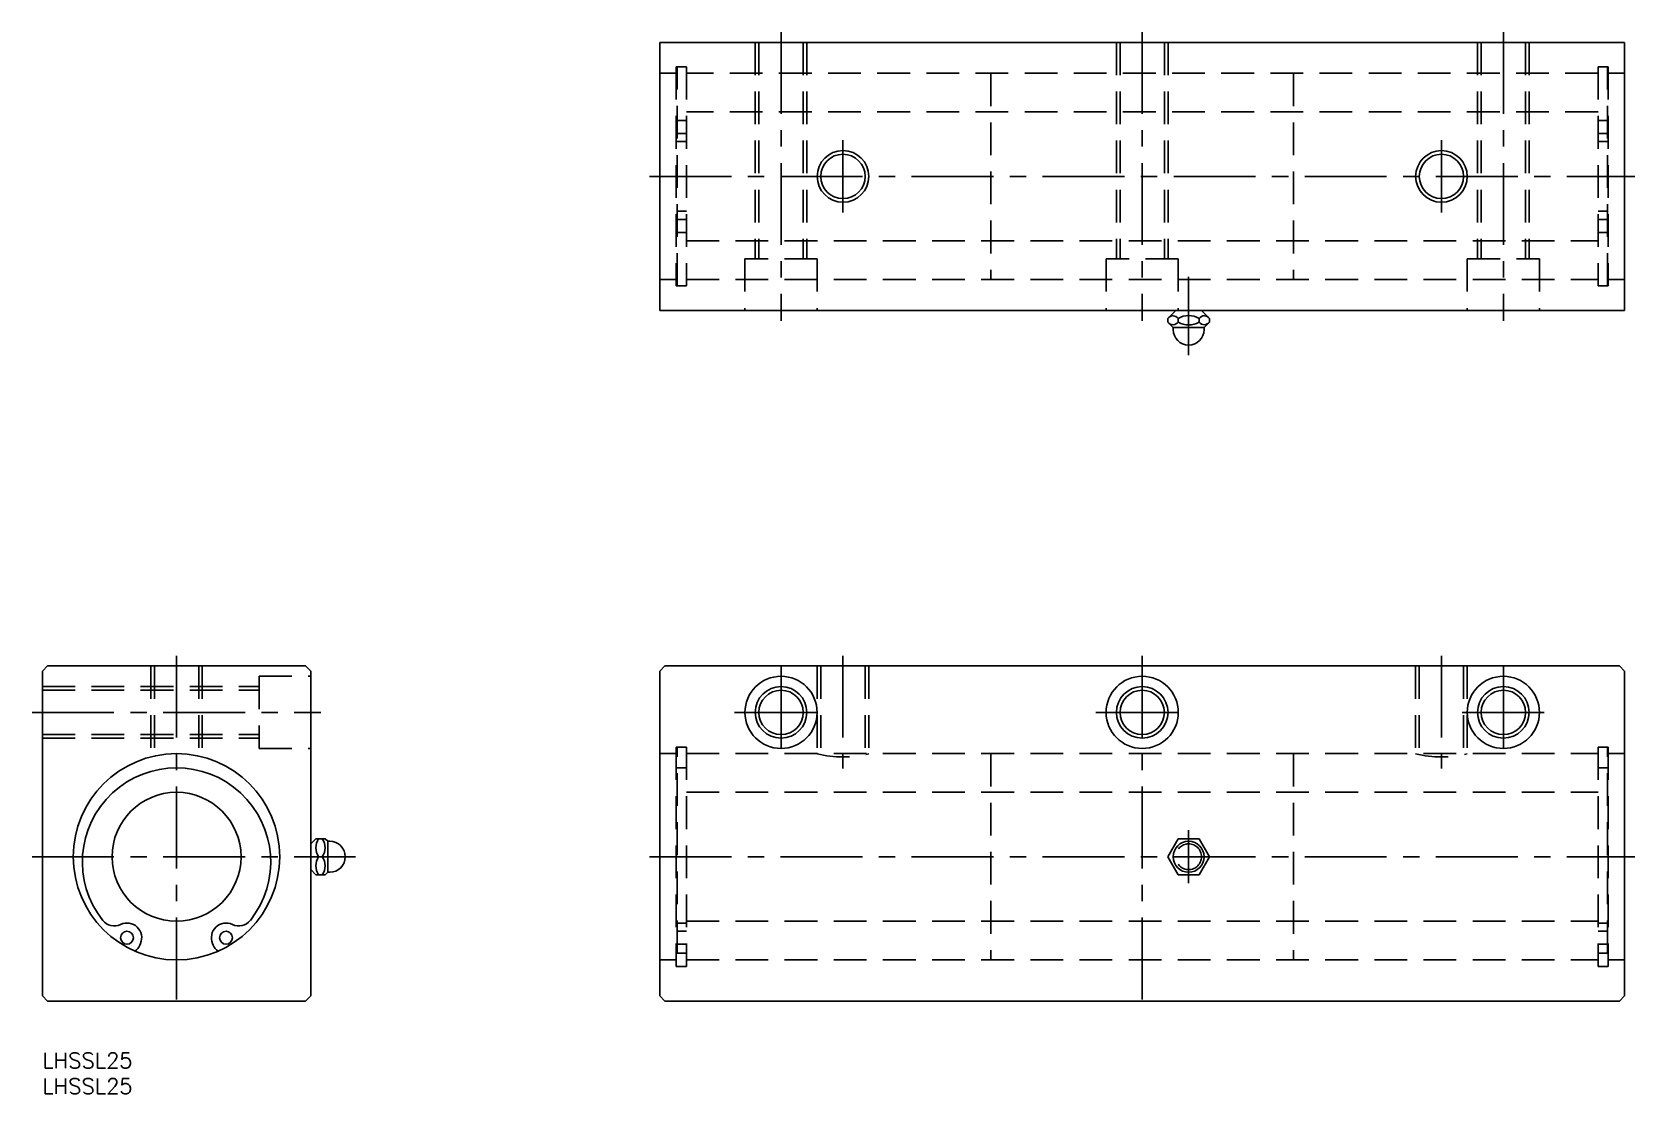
# Model space of a CAD drawing. Extents: x -2 to 309, y -8 to 198.
import ezdxf

# ---------------------------------------------------------------- set-up
doc = ezdxf.new("R2010")
doc.units = 0
doc.header["$LTSCALE"] = 0.5
doc.linetypes.add('CENTER', pattern=[50.8, 31.75, -6.35, 6.35, -6.35])
doc.linetypes.add('DASHED', pattern=[19.05, 12.7, -6.35])
for name, color, linetype in [('MSM_CENTER', 1, 'CENTER'), ('MSM_CONTINUOUS', 7, 'CONTINUOUS'), ('MSM_DASHED', 4, 'DASHED'), ('MSM_NARROW', 5, 'CONTINUOUS'), ('MSM_PART_NUMBER', 7, 'CONTINUOUS')]:
    doc.layers.add(name, color=color, linetype=linetype)
doc.styles.get("Standard").update_dxf_attribs({"font": 'txt.shx', "height": 3, "bigfont": 'bigfont.shx'})

# ---------------------------------------------------------------- blocks, each defined once
blk = doc.blocks.new('*U14')
at = {"layer": 'MSM_PART_NUMBER'}
blk.add_text('LHSSL25', height=3, dxfattribs=at).set_placement((0, -3))
blk = doc.blocks.new('*U15')
at = {"layer": 'MSM_PART_NUMBER'}
blk.add_text('LHSSL25', height=3, dxfattribs=at).set_placement((0, -8))

msp = doc.modelspace()

# ---------------------------------------------------------------- linework, layer by layer
at = {"layer": 'MSM_CENTER'}
for p, q in [((143.17, 197.95), (143.17, 141.95)), ((213.17, 197.95), (213.17, 141.95)), ((283.17, 197.95), (283.17, 141.95)), ((155.17, 176.95), (155.17, 162.95)), ((271.17, 176.95), (271.17, 162.95)), ((117.67, 169.95), (308.67, 169.95)), ((222.17, 135.25), (222.17, 150.45)), ((26, 77), (26, 8)), ((143.17, 75), (143.17, 57.75)), ((155.17, 77), (155.17, 55.15)), ((213.17, 77), (213.17, 8)), ((271.17, 77), (271.17, 55.15)), ((283.17, 75), (283.17, 57.75)), ((-2, 66), (54, 66)), ((134.17, 66), (151.17, 66)), ((204.17, 66), (221.17, 66)), ((275.17, 66), (292.17, 66)), ((222.17, 32.85), (222.17, 43.15)), ((-2, 38), (60.7, 38)), ((117.67, 38), (308.67, 38))]:
    msp.add_line(p, q, dxfattribs=at)
at = {"layer": 'MSM_CONTINUOUS'}
for p, q in [((119.67, 195.95), (119.67, 143.95)), ((306.67, 195.95), (119.67, 195.95)), ((306.67, 143.95), (306.67, 195.95)), ((119.67, 143.95), (306.67, 143.95)), ((219.67, 143.95), (218.13, 142.41)), ((226.21, 142.41), (224.67, 143.95)), ((218.13, 141.69), (218.13, 142.41)), ((218.13, 141.69), (219.17, 140.65)), ((219.17, 140.65), (219.17, 140.25)), ((225.17, 140.65), (219.17, 140.65)), ((220.15, 141.69), (220.15, 142.41)), ((224.19, 141.69), (224.19, 142.41)), ((225.17, 140.65), (226.21, 141.69)), ((225.17, 140.25), (225.17, 140.65)), ((226.21, 141.69), (226.21, 142.41)), ((1, 75), (0, 74)), ((1, 75), (51, 75)), ((51, 75), (52, 74)), ((120.67, 75), (119.67, 74)), ((120.67, 75), (305.67, 75)), ((305.67, 75), (306.67, 74)), ((0, 74), (0, 11)), ((52, 74), (52, 11)), ((119.67, 74), (119.67, 11)), ((306.67, 74), (306.67, 11)), ((52, 40.5), (53, 41.5)), ((54.8, 41.5), (53, 41.5)), ((54.8, 41.5), (55.3, 41)), ((55.3, 35), (55.3, 41)), ((55.3, 41), (55.7, 41)), ((220.15, 41.5), (218.13, 38)), ((224.19, 41.5), (220.15, 41.5)), ((226.21, 38), (224.19, 41.5)), ((54.26, 38), (53.54, 38)), ((218.13, 38), (220.15, 34.5)), ((224.19, 34.5), (226.21, 38)), ((53, 34.5), (52, 35.5)), ((53, 34.5), (54.8, 34.5)), ((55.3, 35), (54.8, 34.5)), ((55.7, 35), (55.3, 35)), ((220.15, 34.5), (224.19, 34.5)), ((18.88, 20.84), (19.03, 21.21)), ((32.97, 21.21), (33.12, 20.84)), ((0, 11), (1, 10)), ((1, 10), (51, 10)), ((52, 11), (51, 10)), ((120.67, 10), (119.67, 11)), ((120.67, 10), (305.67, 10)), ((306.67, 11), (305.67, 10))]:
    msp.add_line(p, q, dxfattribs=at)
for centre, radius in [((155.17, 169.95), 4.3), ((271.17, 169.95), 4.3), ((143.17, 66), 7), ((213.17, 66), 7), ((283.17, 66), 7), ((143.17, 66), 4.3), ((213.17, 66), 4.3), ((283.17, 66), 4.3), ((26, 38), 20), ((26, 38), 12.5), ((222.17, 38), 3), ((16.4, 22.3), 1.25), ((35.6, 22.3), 1.25)]:
    msp.add_circle(centre, radius, dxfattribs=at)
for centre, radius, start, end in [((219.31, 141.41), 1.54, 94.9065, 139.8212), ((218.86, 141.22), 1.75, 42.4502, 79.5637), ((222.17, 138.88), 4.07, 60.1945, 119.8055), ((225.37, 141.41), 1.54, 94.9065, 139.8212), ((224.91, 141.21), 1.76, 42.5784, 79.4355), ((219.25, 142.59), 1.44, 218.7191, 266.8684), ((222.17, 140.25), 3, 180, 0), ((218.95, 142.71), 1.58, 278.6031, 319.5849), ((222.17, 145.21), 4.06, 240.1226, 299.8774), ((225.33, 142.62), 1.47, 219.1919, 266.3955), ((224.93, 142.87), 1.75, 280.2516, 317.4071), ((26, 37), 18.25, 321.621, 218.379), ((56.1, 39.75), 3.1, 145.6329, 214.3671), ((51.7, 39.75), 3.1, 325.6329, 34.3671), ((55.7, 38), 3, 270, 90), ((56.1, 36.25), 3.1, 145.618, 214.382), ((51.7, 36.25), 3.1, 325.6329, 34.3671), ((13.93, 27.44), 2.85, 218.379, 295.7059), ((16.4, 22.3), 2.85, 337.4615, 115.7059), ((35.6, 22.3), 2.85, 64.2941, 202.5385), ((38.07, 27.44), 2.85, 244.2941, 321.621), ((16.57, 21.79), 2.5, 303.0556, 337.4615), ((35.43, 21.79), 2.5, 202.5385, 236.9444)]:
    msp.add_arc(centre, radius, start, end, dxfattribs=at)
at = {"layer": 'MSM_DASHED'}
for p, q in [((138.17, 195.95), (138.17, 153.95)), ((138.87, 195.95), (138.87, 153.95)), ((147.47, 195.95), (147.47, 153.95)), ((148.17, 195.95), (148.17, 153.95)), ((208.17, 195.95), (208.17, 153.95)), ((208.87, 195.95), (208.87, 153.95)), ((217.47, 195.95), (217.47, 153.95)), ((218.17, 195.95), (218.17, 153.95)), ((278.17, 195.95), (278.17, 153.95)), ((278.87, 195.95), (278.87, 153.95)), ((287.47, 195.95), (287.47, 153.95)), ((288.17, 195.95), (288.17, 153.95)), ((122.87, 189.95), (119.67, 189.95)), ((122.87, 191.2), (122.87, 148.7)), ((124.82, 191.2), (122.87, 191.2)), ((123.02, 148.7), (123.02, 191.2)), ((124.82, 191.2), (124.82, 148.7)), ((301.52, 189.95), (124.82, 189.95)), ((183.82, 189.95), (183.82, 149.95)), ((242.52, 189.95), (242.52, 149.95)), ((301.52, 191.2), (301.52, 148.7)), ((301.52, 191.2), (303.47, 191.2)), ((303.32, 148.7), (303.32, 191.2)), ((303.47, 191.2), (303.47, 148.7)), ((303.47, 189.95), (306.67, 189.95)), ((124.82, 180.8), (123.02, 180.8)), ((301.52, 182.45), (124.82, 182.45)), ((301.52, 180.8), (303.32, 180.8)), ((123.02, 178.3), (124.82, 178.3)), ((303.32, 178.3), (301.52, 178.3)), ((123.02, 176.7), (124.82, 176.7)), ((303.32, 176.7), (301.52, 176.7)), ((124.82, 163.2), (123.02, 163.2)), ((124.82, 161.6), (123.02, 161.6)), ((301.52, 163.2), (303.32, 163.2)), ((301.52, 161.6), (303.32, 161.6)), ((123.02, 159.1), (124.82, 159.1)), ((303.32, 159.1), (301.52, 159.1)), ((124.82, 157.45), (301.52, 157.45)), ((150.17, 153.95), (136.17, 153.95)), ((136.17, 153.95), (136.17, 143.95)), ((150.17, 153.95), (150.17, 143.95)), ((220.17, 153.95), (206.17, 153.95)), ((206.17, 153.95), (206.17, 143.95)), ((220.17, 153.95), (220.17, 143.95)), ((276.17, 153.95), (290.17, 153.95)), ((276.17, 153.95), (276.17, 143.95)), ((290.17, 153.95), (290.17, 143.95)), ((119.67, 149.95), (122.87, 149.95)), ((124.82, 149.95), (301.52, 149.95)), ((306.67, 149.95), (303.47, 149.95)), ((122.87, 148.7), (124.82, 148.7)), ((303.47, 148.7), (301.52, 148.7)), ((21, 75), (21, 57.36)), ((21.7, 75), (21.7, 57.53)), ((30.3, 75), (30.3, 57.53)), ((31, 75), (31, 57.36)), ((150.17, 75), (150.17, 58)), ((150.87, 75), (150.87, 58)), ((159.47, 75), (159.47, 58)), ((160.17, 75), (160.17, 58)), ((266.17, 75), (266.17, 58)), ((266.87, 75), (266.87, 58)), ((275.47, 75), (275.47, 58)), ((276.17, 75), (276.17, 58)), ((42, 73), (42, 59)), ((42, 73), (52, 73)), ((0, 71), (42, 71)), ((0, 70.3), (42, 70.3)), ((0, 61.7), (42, 61.7)), ((0, 61), (42, 61)), ((124.82, 59.25), (122.87, 59.25)), ((122.87, 59.25), (122.87, 16.75)), ((123.02, 19.29), (123.02, 59.25)), ((124.82, 59.25), (124.82, 16.75)), ((301.52, 59.25), (303.47, 59.25)), ((301.52, 59.25), (301.52, 16.75)), ((303.32, 19.29), (303.32, 59.25)), ((303.47, 59.25), (303.47, 16.75)), ((42, 59), (52, 59)), ((122.87, 58), (119.67, 58)), ((124.82, 58), (301.52, 58)), ((183.82, 58), (183.82, 18)), ((242.52, 58), (242.52, 18)), ((303.47, 58), (306.67, 58)), ((124.82, 55.25), (123.02, 55.25)), ((301.52, 55.25), (303.32, 55.25)), ((124.82, 50.5), (301.52, 50.5)), ((124.82, 25.15), (123.02, 25.15)), ((124.82, 25.5), (301.52, 25.5)), ((301.52, 25.15), (303.32, 25.15)), ((124.82, 23.55), (123.02, 23.55)), ((301.52, 23.55), (303.32, 23.55)), ((123.02, 21.05), (124.82, 21.05)), ((123.02, 19.29), (124.82, 19.29)), ((303.32, 21.05), (301.52, 21.05)), ((303.32, 19.29), (301.52, 19.29)), ((119.67, 18), (122.87, 18)), ((122.87, 16.75), (124.82, 16.75)), ((124.82, 18), (301.52, 18)), ((303.47, 16.75), (301.52, 16.75)), ((306.67, 18), (303.47, 18))]:
    msp.add_line(p, q, dxfattribs=at)
msp.add_circle((222.17, 38), 2.5, dxfattribs=at)
for centre in [(155.17, 77.36), (271.17, 77.36)]:
    msp.add_arc(centre, 20, 255.5225, 284.4775, dxfattribs=at)
at = {"layer": 'MSM_NARROW'}
for centre in [(155.17, 169.95), (271.17, 169.95), (143.17, 66), (213.17, 66), (283.17, 66)]:
    msp.add_circle(centre, 5, dxfattribs=at)

# ---------------------------------------------------------------- block references
at = {"layer": 'MSM_CONTINUOUS'}
for name in ['*U14', '*U15']:
    msp.add_blockref(name, (0, 0), dxfattribs=at)

doc.saveas('drawing.dxf')
